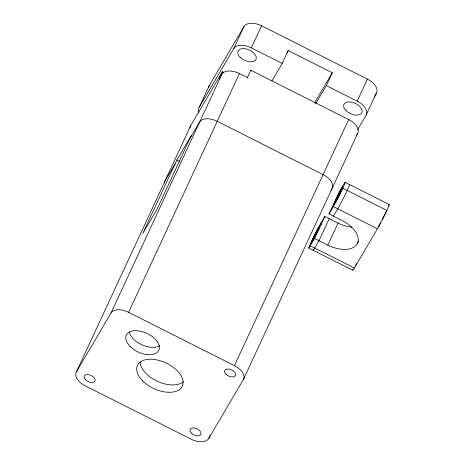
<?xml version="1.0" encoding="UTF-8"?>
<svg xmlns="http://www.w3.org/2000/svg" width="465" height="465" viewBox="0 0 465 465"><rect width="100%" height="100%" fill="white"/><g stroke="black" fill="none" stroke-linecap="round" stroke-linejoin="round"><path stroke-width="0.7" d="M248.043 78.306A17.304 9.922 24.9 0 0 247.363 77.568L250.775 70.221L348.674 119.534A14.834 8.51 24.9 0 1 357.579 133.56L243.34 379.661L208.727 438.501A14.834 8.51 24.9 0 1 191.167 439.193L85.316 385.869A14.834 8.51 24.9 0 1 76.411 371.849L190.65 125.748L222.665 71.325A17.304 9.922 24.9 0 0 223.287 72.854M198.962 112.489A14.834 8.51 24.9 0 1 199.171 107.38L209.401 85.339L244.02 26.499A14.834 8.51 24.9 0 1 261.58 25.808L367.431 79.131A14.834 8.51 24.9 0 1 376.336 93.151L366.106 115.192L357.632 129.59M176.874 160.006L142.772 233.471L157.199 208.954L191.295 135.489L176.874 160.006L179.903 161.535M219.527 79.428A17.304 9.922 24.9 0 1 219.253 78.672L222.665 71.325M76.411 371.849L111.03 313.003L221.852 74.249A14.834 8.51 24.9 0 1 239.411 73.557L247.363 77.568M199.171 107.38L233.79 48.54L244.02 26.499M111.03 313.003A14.834 8.51 24.9 0 1 128.584 312.317L239.411 73.557M233.79 48.54A14.834 8.51 24.9 0 1 251.35 47.849L261.58 25.808M271.949 80.864L282.22 63.403L288.19 50.545L332.295 72.761L326.325 85.618L315.683 103.707M243.34 379.661A14.834 8.51 24.9 0 0 234.436 365.635L348.674 119.534M366.106 115.192A14.834 8.51 24.9 0 0 357.201 101.172L367.431 79.131M208.727 438.501L210.256 435.211M388.385 205.6A14.834 0.68 -63.3 0 1 386.409 211.459A14.834 0.68 -63.3 0 1 377.452 228.797L354.377 268.026L310.271 245.805L314.602 238.452L324.832 216.411L338.061 223.078A24.721 14.177 24.9 0 0 351.714 227.205M329.022 213.935L339.252 191.894L343.583 184.541A14.834 0.68 -63.3 0 1 342.792 188.203A14.834 0.68 -63.3 0 1 333.347 206.576L329.022 213.935L342.252 220.596A24.721 14.177 24.9 0 1 357.097 243.968A24.721 14.177 24.9 0 1 327.831 245.119L314.602 238.452M329.237 218.631L319.007 240.672L314.683 248.031A14.834 0.68 -63.3 0 1 313.212 249.664M327.831 245.119L338.061 223.078M357.097 243.968L358.375 241.213M219.253 78.672L221.852 74.249M175.171 163.68L165.075 180.844A14.834 8.51 24.9 0 0 164.395 183.123M189.592 139.163L199.688 121.999A14.834 8.51 24.9 0 1 217.248 121.313L323.099 174.631A14.834 8.51 24.9 0 1 332.004 188.656L330.9 190.534M287.085 52.417L288.19 50.545M314.683 102.701L332.295 72.761M374.494 96.284L376.336 93.151M356.475 135.437L357.579 133.56M310.271 245.805A14.834 0.68 -63.3 0 1 311.062 242.143A14.834 0.68 -63.3 0 1 320.501 223.77L324.832 216.411M333.434 216.155L337.759 208.802A14.834 0.68 -63.3 0 0 346.169 192.62A14.834 0.68 -63.3 0 0 349.227 184.826M251.35 47.849L282.22 63.403M326.325 85.618L357.201 101.172M345.111 182.309L389.217 204.53M342.792 188.203L386.897 210.418M333.347 206.576L377.452 228.797M320.501 223.77L321.763 224.403M308.737 248.037L352.842 270.252M128.584 312.317L234.436 365.635M208.727 87.623A14.834 8.51 24.9 0 1 209.401 85.339M386.026 211.616A9.887 0.453 -63.3 0 1 382.195 219.503M380.463 222.805A9.887 0.453 -63.3 0 1 378.336 226.414M356.667 263.335A9.887 0.453 -63.3 0 1 355.835 264.759M355.138 265.782A9.887 0.453 -63.3 0 1 355.027 265.8M354.377 268.026A14.834 0.68 -63.3 0 1 352.912 269.659M189.97 128.026A14.834 8.51 24.9 0 1 190.65 125.748M250.775 70.221A17.304 9.922 24.9 0 1 251.455 70.959M183.57 381.637A24.721 14.177 24.9 0 1 157.897 381.533A24.721 14.177 24.9 0 1 140.105 362.235M159.797 345.652A17.961 10.3 24.9 0 1 142.104 344.891A17.961 10.3 24.9 0 1 129.305 332.086M345.966 110.548A9.887 5.673 24.9 0 0 361.694 112.972A9.887 5.673 24.9 0 0 350.959 102.056A9.887 5.673 24.9 0 0 345.966 110.548M240.114 57.23A9.887 5.673 24.9 0 0 255.843 59.648A9.887 5.673 24.9 0 0 245.107 48.732A9.887 5.673 24.9 0 0 240.114 57.23M313.236 239.899A9.887 0.453 -63.3 0 0 319.856 225.996A9.887 0.453 -63.3 0 0 313.079 238.469A9.887 0.453 -63.3 0 0 313.236 239.899M336.311 200.671A9.887 0.453 -63.3 0 0 342.932 186.767A9.887 0.453 -63.3 0 0 336.154 199.241A9.887 0.453 -63.3 0 0 336.311 200.671M142.86 381.068A24.721 14.177 24.9 0 0 182.042 386.665A24.721 14.177 24.9 0 0 154.729 359.526A24.721 14.177 24.9 0 0 142.86 381.068M191.347 433.049A5.935 3.4 24.9 0 0 200.787 434.502A5.935 3.4 24.9 0 0 194.347 427.957A5.935 3.4 24.9 0 0 191.347 433.049M85.496 379.731A5.935 3.4 24.9 0 0 94.936 381.178A5.935 3.4 24.9 0 0 88.495 374.633A5.935 3.4 24.9 0 0 85.496 379.731M225.967 374.209A5.935 3.4 24.9 0 0 235.4 375.662A5.935 3.4 24.9 0 0 228.96 369.111A5.935 3.4 24.9 0 0 225.967 374.209M130.026 346.367A17.961 10.3 24.9 0 0 158.594 350.761A17.961 10.3 24.9 0 0 139.105 330.941A17.961 10.3 24.9 0 0 130.026 346.367"/></g></svg>
